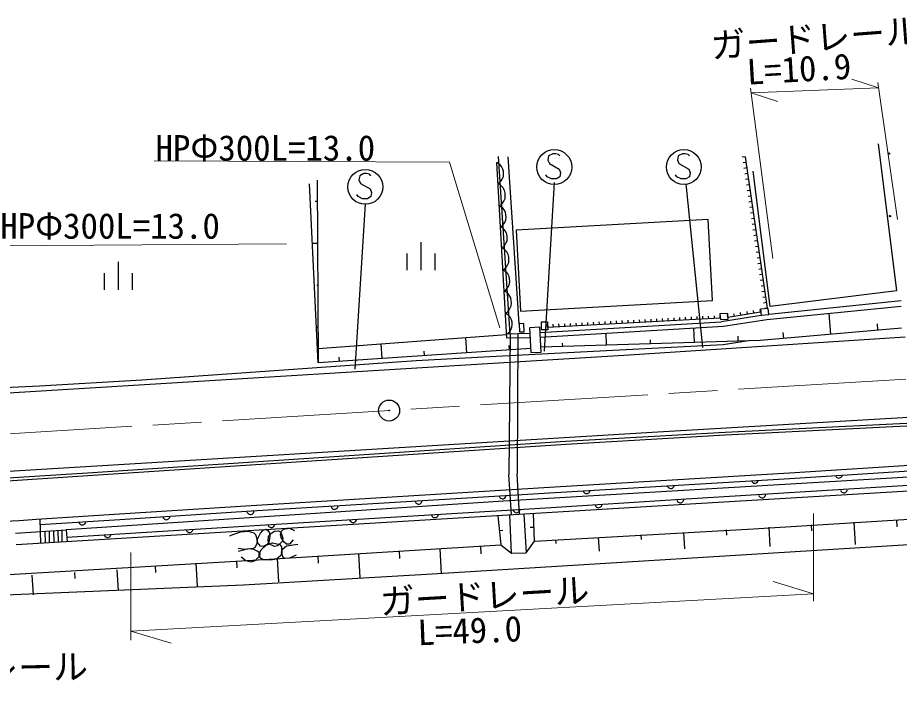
# Model space of a CAD drawing. Units: millimetres, scale not verified. Extents: x 40000 to 680000, y 20000 to 380000.
# Drawn here: x 444910 to 508028, y 271456 to 319164 of the extents above; entities that cross this region are included whole.
import ezdxf
from ezdxf.enums import TextEntityAlignment as Align

# ---------------------------------------------------------------- set-up
doc = ezdxf.new("R2010")
doc.units = ezdxf.units.MM
doc.header["$LTSCALE"] = 1000
doc.linetypes.add('CHAIN', pattern=[18.5, 12, -1.5, 3.5, -1.5])
for name, color, linetype, lineweight in [('M-BGD', 7, 'Continuous', 25), ('M-BGD-EXST', 7, 'Continuous', 25), ('M-BMK', 2, 'CHAIN', 13), ('M-BMK-SRVR', 3, 'Continuous', 25), ('M-STR-HTXT', 7, 'Continuous', 13), ('M-STR-STRC', 7, 'Continuous', 25)]:
    doc.layers.add(name, color=color, linetype=linetype, lineweight=lineweight)
doc.styles.add('ＭＳ ゴシック', font='')
doc.styles.get('ＭＳ ゴシック').set_extended_font_data('MS Gothic')

msp = doc.modelspace()

# ---------------------------------------------------------------- linework, layer by layer
at = {"layer": 'M-BGD'}
for p, q in [((506502, 310144), (507816, 299615)), ((479921, 296236), (479204, 308799)), ((479360, 308706), (479205, 308788)), ((479318, 309228), (480136, 296516)), ((479455, 308622), (479360, 308706)), ((480817, 297263), (480015, 309215)), ((496984, 309208), (496786, 309179)), ((497043, 308807), (496845, 308778)), ((496984, 309208), (498566, 298370)), ((479551, 308507), (479455, 308622)), ((479651, 308332), (479551, 308507)), ((479692, 308154), (479651, 308332)), ((479702, 307975), (479692, 308154)), ((497101, 308405), (496903, 308376)), ((498776, 298486), (497566, 308182)), ((466359, 307523), (466430, 294463)), ((479290, 307290), (479435, 307389)), ((479435, 307389), (479520, 307484)), ((479520, 307484), (479603, 307609)), ((479603, 307609), (479682, 307793)), ((479682, 307793), (479702, 307975)), ((497160, 308004), (496962, 307975)), ((497218, 307602), (497021, 307574)), ((466430, 294463), (465812, 307269)), ((479455, 307204), (479290, 307290)), ((479557, 307113), (479455, 307204)), ((479660, 306991), (479557, 307113)), ((479767, 306805), (479660, 306991)), ((479810, 306615), (479767, 306805)), ((497277, 307201), (497079, 307172)), ((497336, 306800), (497138, 306771)), ((479715, 306032), (479799, 306230)), ((479799, 306230), (479820, 306423)), ((479820, 306423), (479810, 306615)), ((497394, 306398), (497196, 306369)), ((466367, 306018), (466220, 306017)), ((479381, 305693), (479536, 305798)), ((479536, 305612), (479381, 305693)), ((479536, 305798), (479626, 305899)), ((479631, 305527), (479536, 305612)), ((479626, 305899), (479715, 306032)), ((479728, 305412), (479631, 305527)), ((497453, 305997), (497255, 305968)), ((497511, 305595), (497313, 305567)), ((479828, 305238), (479728, 305412)), ((479868, 305060), (479828, 305238)), ((479859, 304698), (479878, 304880)), ((479878, 304880), (479868, 305060)), ((497570, 305194), (497372, 305165)), ((479467, 304195), (479611, 304294)), ((479611, 304294), (479696, 304389)), ((479696, 304389), (479779, 304514)), ((479779, 304514), (479859, 304698)), ((494346, 304708), (480590, 303958)), ((494662, 298917), (494346, 304708)), ((497629, 304793), (497431, 304764)), ((497687, 304391), (497489, 304362)), ((479622, 304114), (479467, 304195)), ((479717, 304029), (479622, 304114)), ((479813, 303915), (479717, 304029)), ((479913, 303740), (479813, 303915)), ((479954, 303562), (479913, 303740)), ((480590, 303958), (480906, 298167)), ((497746, 303990), (497548, 303961)), ((466384, 303007), (466034, 303005)), ((473780, 303086), (473780, 301086)), ((479781, 302891), (479864, 303016)), ((479864, 303016), (479944, 303201)), ((479944, 303201), (479964, 303382)), ((479964, 303382), (479954, 303562)), ((497804, 303588), (497606, 303560)), ((497863, 303187), (497665, 303158)), ((479552, 302698), (479697, 302796)), ((479717, 302611), (479552, 302698)), ((479697, 302796), (479781, 302891)), ((479819, 302521), (479717, 302611)), ((479922, 302398), (479819, 302521)), ((480029, 302212), (479922, 302398)), ((497922, 302786), (497724, 302757)), ((497980, 302384), (497782, 302355)), ((472780, 302286), (472780, 301086)), ((474780, 302286), (474780, 301086)), ((480071, 302022), (480029, 302212)), ((480061, 301637), (480082, 301830)), ((480082, 301830), (480071, 302022)), ((498039, 301983), (497841, 301954)), ((452099, 301681), (452099, 299681)), ((479643, 301100), (479797, 301205)), ((479798, 301019), (479643, 301100)), ((479797, 301205), (479888, 301307)), ((479888, 301307), (479976, 301440)), ((479976, 301440), (480061, 301637)), ((498097, 301581), (497899, 301553)), ((498156, 301180), (497958, 301151)), ((451099, 300881), (451099, 299681)), ((453099, 300881), (453099, 299681)), ((479893, 300934), (479798, 301019)), ((479990, 300820), (479893, 300934)), ((480090, 300645), (479990, 300820)), ((480130, 300467), (480090, 300645)), ((480140, 300287), (480130, 300467)), ((498215, 300779), (498017, 300750)), ((466400, 299996), (466337, 299995)), ((479958, 299796), (480041, 299921)), ((480041, 299921), (480121, 300106)), ((480121, 300106), (480140, 300287)), ((498273, 300377), (498075, 300348)), ((498332, 299976), (498134, 299947)), ((479729, 299603), (479873, 299701)), ((479894, 299516), (479729, 299603)), ((479873, 299701), (479958, 299796)), ((479995, 299426), (479894, 299516)), ((480098, 299303), (479995, 299426)), ((480205, 299117), (480098, 299303)), ((498390, 299574), (498192, 299546)), ((507816, 299615), (498776, 298486)), ((480248, 298927), (480205, 299117)), ((480238, 298542), (480259, 298736)), ((480259, 298736), (480248, 298927)), ((480906, 298167), (494662, 298917)), ((498449, 299173), (498251, 299144)), ((498507, 298772), (498310, 298743)), ((508153, 298910), (498676, 297915)), ((479820, 298005), (479974, 298110)), ((479975, 297924), (479820, 298005)), ((479974, 298110), (480064, 298212)), ((480070, 297839), (479975, 297924)), ((480064, 298212), (480153, 298345)), ((480153, 298345), (480238, 298542)), ((495738, 298000), (495186, 297965)), ((495186, 297965), (495212, 297560)), ((495764, 297595), (495738, 298000)), ((498087, 298092), (495757, 297698)), ((496223, 297777), (496190, 297974)), ((496689, 297856), (496656, 298053)), ((497155, 297934), (497122, 298132)), ((497621, 298013), (497588, 298210)), ((498087, 298092), (498054, 298289)), ((498640, 298358), (498095, 298313)), ((498095, 298313), (498133, 297856)), ((498131, 297879), (498676, 297924)), ((498566, 298370), (498368, 298341)), ((498534, 297560), (508159, 298525)), ((498676, 297915), (498640, 298358)), ((503122, 296498), (502991, 298006)), ((480166, 297725), (480070, 297839)), ((480266, 297550), (480166, 297725)), ((480306, 297372), (480266, 297550)), ((480317, 297192), (480306, 297372)), ((482303, 296625), (495282, 297387)), ((482401, 297393), (482846, 297399)), ((482409, 296823), (482401, 297393)), ((482846, 297399), (482855, 296829)), ((495206, 297657), (482850, 296998)), ((484497, 297086), (484487, 297286)), ((484909, 297108), (484899, 297308)), ((485321, 297130), (485310, 297330)), ((485733, 297152), (485722, 297351)), ((486145, 297174), (486134, 297373)), ((486557, 297196), (486546, 297395)), ((486969, 297218), (486958, 297417)), ((487380, 297240), (487370, 297439)), ((487792, 297262), (487782, 297461)), ((488204, 297283), (488194, 297483)), ((488616, 297305), (488605, 297505)), ((489028, 297327), (489017, 297527)), ((489440, 297349), (489429, 297549)), ((489852, 297371), (489841, 297571)), ((490264, 297393), (490253, 297593)), ((490675, 297415), (490665, 297615)), ((491087, 297437), (491077, 297637)), ((491499, 297459), (491489, 297659)), ((491911, 297481), (491900, 297681)), ((492323, 297503), (492312, 297703)), ((492735, 297525), (492724, 297725)), ((493147, 297547), (493136, 297747)), ((493559, 297569), (493548, 297769)), ((493970, 297591), (493960, 297791)), ((494382, 297613), (494372, 297812)), ((494794, 297635), (494783, 297834)), ((495206, 297657), (495195, 297856)), ((495212, 297560), (495764, 297595)), ((498133, 297856), (495282, 297387)), ((495432, 297089), (498534, 297560)), ((495757, 297698), (495724, 297896)), ((466416, 296985), (466346, 296984)), ((480050, 296606), (480134, 296701)), ((480134, 296701), (480217, 296826)), ((480217, 296826), (480297, 297011)), ((480297, 297011), (480317, 297192)), ((481155, 297268), (480817, 297263)), ((480817, 297263), (480825, 296675)), ((480825, 296675), (481164, 296680)), ((481164, 296680), (481155, 297268)), ((482282, 297017), (481559, 296977)), ((481559, 296977), (481656, 295197)), ((482379, 295236), (482282, 297017)), ((482320, 296308), (495432, 297089)), ((482855, 296829), (482409, 296823)), ((482850, 296998), (482839, 297198)), ((483262, 297020), (483251, 297220)), ((483674, 297042), (483663, 297242)), ((484086, 297064), (484075, 297264)), ((493352, 295918), (493320, 296963)), ((508182, 296938), (498063, 296059)), ((506495, 296791), (506455, 297257)), ((466424, 295479), (479906, 296485)), ((477077, 295183), (477002, 296286)), ((479905, 296508), (480050, 296606)), ((481581, 296565), (479905, 296508)), ((481598, 296260), (479921, 296236)), ((480159, 296516), (480074, 286470)), ((480718, 296535), (480666, 286531)), ((498063, 296059), (482360, 295589)), ((487071, 295730), (487045, 296589)), ((508443, 296290), (488675, 295013)), ((490211, 295824), (490203, 296110)), ((497226, 296034), (495410, 295747)), ((496492, 296012), (496481, 296382)), ((499749, 296205), (499711, 296644)), ((481640, 295492), (466430, 294463)), ((470993, 294772), (470922, 295822)), ((495410, 295747), (478708, 294894)), ((480119, 295389), (480098, 295700)), ((483930, 295636), (483923, 295866)), ((488675, 295013), (440904, 292092)), ((467951, 294566), (467930, 294873)), ((478708, 294894), (473438, 294595)), ((474035, 294978), (474013, 295301)), ((481656, 295197), (482379, 295236)), ((473438, 294595), (453798, 293230)), ((453798, 293230), (446475, 292790)), ((446475, 292790), (435930, 292337)), ((490339, 289508), (511748, 290755)), ((455311, 287378), (490339, 289508)), ((424601, 285529), (455311, 287378)), ((500172, 286593), (512746, 287395)), ((483370, 285583), (500172, 286593)), ((500196, 286193), (512728, 286993)), ((512609, 286513), (479689, 284555)), ((480268, 283585), (480074, 286470)), ((480846, 283620), (480666, 286531)), ((483394, 285184), (500196, 286193)), ((497434, 286044), (497458, 285986)), ((497458, 285986), (497491, 285938)), ((497491, 285938), (497544, 285891)), ((497844, 285910), (497890, 285963)), ((497890, 285963), (497917, 286014)), ((497917, 286014), (497933, 286075)), ((503452, 286418), (503476, 286359)), ((503476, 286359), (503509, 286311)), ((503509, 286311), (503562, 286264)), ((503562, 286264), (503613, 286237)), ((503613, 286237), (503674, 286221)), ((503674, 286221), (503754, 286226)), ((503754, 286226), (503813, 286250)), ((503813, 286250), (503861, 286283)), ((503861, 286283), (503908, 286336)), ((503908, 286336), (503935, 286387)), ((503935, 286387), (503951, 286449)), ((461616, 284260), (483370, 285583)), ((485399, 285298), (485423, 285240)), ((485882, 285268), (485898, 285329)), ((491417, 285671), (491441, 285613)), ((491441, 285613), (491474, 285565)), ((491474, 285565), (491527, 285518)), ((491527, 285518), (491578, 285491)), ((491578, 285491), (491640, 285475)), ((491640, 285475), (491719, 285480)), ((491719, 285480), (491778, 285503)), ((491778, 285503), (491826, 285536)), ((491826, 285536), (491873, 285589)), ((491873, 285589), (491900, 285641)), ((491900, 285641), (491916, 285702)), ((492395, 284712), (508679, 285710)), ((512618, 285504), (493454, 284383)), ((497544, 285891), (497596, 285864)), ((497596, 285864), (497657, 285848)), ((497657, 285848), (497737, 285853)), ((497737, 285853), (497796, 285877)), ((497796, 285877), (497844, 285910)), ((503810, 285357), (503833, 285298)), ((503833, 285298), (503866, 285250)), ((504265, 285274), (504292, 285326)), ((504292, 285326), (504309, 285387)), ((461641, 283861), (483394, 285184)), ((479382, 284925), (479406, 284867)), ((479406, 284867), (479439, 284818)), ((479439, 284818), (479492, 284772)), ((479492, 284772), (479543, 284745)), ((479543, 284745), (479605, 284729)), ((479605, 284729), (479684, 284734)), ((479684, 284734), (479743, 284757)), ((479743, 284757), (479791, 284790)), ((479791, 284790), (479838, 284843)), ((479838, 284843), (479865, 284895)), ((479865, 284895), (479881, 284956)), ((482724, 284090), (492395, 284712)), ((485423, 285240), (485456, 285192)), ((485456, 285192), (485509, 285145)), ((485509, 285145), (485561, 285118)), ((485561, 285118), (485622, 285102)), ((485622, 285102), (485702, 285107)), ((485702, 285107), (485761, 285130)), ((485761, 285130), (485809, 285163)), ((485809, 285163), (485855, 285216)), ((485855, 285216), (485882, 285268)), ((492581, 284616), (492597, 284677)), ((497954, 285002), (497977, 284943)), ((497977, 284943), (498010, 284895)), ((498010, 284895), (498063, 284848)), ((498063, 284848), (498115, 284821)), ((498115, 284821), (498176, 284805)), ((498176, 284805), (498256, 284810)), ((498256, 284810), (498315, 284834)), ((498315, 284834), (498363, 284867)), ((498363, 284867), (498410, 284920)), ((498410, 284920), (498436, 284971)), ((498436, 284971), (498453, 285032)), ((503866, 285250), (503919, 285203)), ((503919, 285203), (503971, 285176)), ((503971, 285176), (504032, 285160)), ((504032, 285160), (504112, 285165)), ((504112, 285165), (504171, 285189)), ((504171, 285189), (504219, 285221)), ((504219, 285221), (504265, 285274)), ((493454, 284383), (444799, 281439)), ((479689, 284555), (448396, 282508)), ((452191, 283649), (461616, 284260)), ((467347, 284179), (467371, 284120)), ((467371, 284120), (467404, 284072)), ((467404, 284072), (467457, 284025)), ((467708, 284011), (467756, 284044)), ((467756, 284044), (467803, 284097)), ((467803, 284097), (467830, 284149)), ((467830, 284149), (467846, 284210)), ((470827, 283369), (482724, 284090)), ((473364, 284552), (473388, 284493)), ((473388, 284493), (473421, 284445)), ((473421, 284445), (473474, 284399)), ((473474, 284399), (473526, 284372)), ((473526, 284372), (473587, 284355)), ((473587, 284355), (473667, 284360)), ((473667, 284360), (473726, 284384)), ((473726, 284384), (473774, 284417)), ((473774, 284417), (473820, 284470)), ((473820, 284470), (473847, 284522)), ((473847, 284522), (473864, 284583)), ((486242, 284292), (486265, 284234)), ((486265, 284234), (486298, 284185)), ((486298, 284185), (486351, 284139)), ((486351, 284139), (486403, 284112)), ((486403, 284112), (486464, 284095)), ((486464, 284095), (486544, 284100)), ((486544, 284100), (486603, 284124)), ((486603, 284124), (486651, 284157)), ((486651, 284157), (486698, 284210)), ((486698, 284210), (486725, 284261)), ((486725, 284261), (486741, 284322)), ((492098, 284647), (492121, 284588)), ((492121, 284588), (492154, 284540)), ((492154, 284540), (492207, 284494)), ((492207, 284494), (492259, 284467)), ((492259, 284467), (492320, 284450)), ((492320, 284450), (492400, 284455)), ((492400, 284455), (492459, 284479)), ((492459, 284479), (492507, 284512)), ((492507, 284512), (492554, 284565)), ((492554, 284565), (492581, 284616)), ((446260, 283272), (452191, 283649)), ((452217, 283250), (461641, 283861)), ((455312, 283433), (455336, 283374)), ((455768, 283351), (455795, 283403)), ((455795, 283403), (455811, 283464)), ((461329, 283806), (461353, 283747)), ((461353, 283747), (461386, 283699)), ((461386, 283699), (461439, 283652)), ((461439, 283652), (461491, 283625)), ((461491, 283625), (461552, 283609)), ((461552, 283609), (461632, 283614)), ((461632, 283614), (461691, 283638)), ((461691, 283638), (461739, 283671)), ((461739, 283671), (461785, 283724)), ((461785, 283724), (461812, 283776)), ((461812, 283776), (461829, 283837)), ((467457, 284025), (467508, 283999)), ((467508, 283999), (467570, 283982)), ((467570, 283982), (467649, 283987)), ((467649, 283987), (467708, 284011)), ((474530, 283582), (474553, 283524)), ((474553, 283524), (474586, 283476)), ((474586, 283476), (474639, 283429)), ((474639, 283429), (474691, 283402)), ((474691, 283402), (474752, 283385)), ((474832, 283390), (474891, 283414)), ((474891, 283414), (474939, 283447)), ((474939, 283447), (474986, 283500)), ((474986, 283500), (475013, 283552)), ((475013, 283552), (475029, 283613)), ((479293, 283526), (479495, 281428)), ((480274, 280847), (480138, 283577)), ((480386, 283937), (480409, 283879)), ((480409, 283879), (480442, 283831)), ((480442, 283831), (480495, 283784)), ((480495, 283784), (480547, 283757)), ((480547, 283757), (480608, 283740)), ((480608, 283740), (480688, 283745)), ((480688, 283745), (480747, 283769)), ((480747, 283769), (480795, 283802)), ((480795, 283802), (480842, 283855)), ((480842, 283855), (480869, 283906)), ((480869, 283906), (480885, 283968)), ((481142, 283638), (481318, 280862)), ((481898, 281700), (481830, 283680)), ((497585, 282579), (512397, 283506)), ((441699, 283042), (445022, 283181)), ((445022, 283181), (446260, 283272)), ((446571, 281546), (446525, 283289)), ((446535, 282889), (452217, 283250)), ((449295, 283060), (449318, 283001)), ((449318, 283001), (449351, 282953)), ((449351, 282953), (449404, 282906)), ((449404, 282906), (449456, 282879)), ((449456, 282879), (449517, 282863)), ((449517, 282863), (449597, 282868)), ((449597, 282868), (449656, 282892)), ((449656, 282892), (449704, 282925)), ((449704, 282925), (449750, 282978)), ((449750, 282978), (449777, 283029)), ((449777, 283029), (449794, 283091)), ((455292, 282408), (466167, 283087)), ((455336, 283374), (455369, 283326)), ((455369, 283326), (455422, 283279)), ((455422, 283279), (455473, 283252)), ((455473, 283252), (455535, 283236)), ((455535, 283236), (455614, 283241)), ((455614, 283241), (455673, 283265)), ((455673, 283265), (455721, 283298)), ((455721, 283298), (455768, 283351)), ((462818, 282873), (462842, 282814)), ((462842, 282814), (462875, 282766)), ((462875, 282766), (462927, 282719)), ((463227, 282737), (463274, 282790)), ((463274, 282790), (463301, 282842)), ((463301, 282842), (463317, 282903)), ((466167, 283087), (470827, 283369)), ((468674, 283227), (468698, 283169)), ((468698, 283169), (468731, 283121)), ((468731, 283121), (468783, 283074)), ((468783, 283074), (468835, 283047)), ((468835, 283047), (468896, 283031)), ((468896, 283031), (468976, 283035)), ((468976, 283035), (469035, 283059)), ((469035, 283059), (469083, 283092)), ((469083, 283092), (469130, 283145)), ((469130, 283145), (469157, 283197)), ((469157, 283197), (469173, 283258)), ((474752, 283385), (474832, 283390)), ((501722, 282874), (501749, 282430)), ((504772, 283054), (504866, 281474)), ((507822, 283235), (507852, 282730)), ((444746, 282282), (448396, 282508)), ((446915, 281567), (446886, 282415)), ((447197, 281585), (447180, 282433)), ((447535, 281606), (447508, 282453)), ((447831, 281624), (447805, 282471)), ((448110, 281641), (448097, 282490)), ((448396, 282508), (448449, 281662)), ((448428, 282000), (455292, 282408)), ((451106, 282163), (451130, 282104)), ((451589, 282132), (451605, 282193)), ((456962, 282518), (456986, 282459)), ((456986, 282459), (457019, 282411)), ((457019, 282411), (457072, 282364)), ((457072, 282364), (457123, 282337)), ((457123, 282337), (457184, 282321)), ((457184, 282321), (457264, 282326)), ((457264, 282326), (457323, 282349)), ((457323, 282349), (457371, 282382)), ((457371, 282382), (457418, 282435)), ((457418, 282435), (457445, 282487)), ((457445, 282487), (457461, 282548)), ((462927, 282719), (462979, 282692)), ((462979, 282692), (463040, 282676)), ((463040, 282676), (463120, 282680)), ((463120, 282680), (463179, 282704)), ((463179, 282704), (463227, 282737)), ((479394, 282477), (479633, 282500)), ((481864, 282690), (481608, 282681)), ((481898, 281700), (497585, 282579)), ((489523, 282151), (489542, 281829)), ((492573, 282332), (492642, 281156)), ((495623, 282512), (495645, 282129)), ((498672, 282693), (498754, 281315)), ((451130, 282104), (451163, 282056)), ((451163, 282056), (451216, 282009)), ((451216, 282009), (451267, 281982)), ((451267, 281982), (451328, 281966)), ((451328, 281966), (451408, 281971)), ((451408, 281971), (451467, 281994)), ((451467, 281994), (451515, 282027)), ((451515, 282027), (451562, 282080)), ((451562, 282080), (451589, 282132)), ((512365, 281669), (474583, 279342)), ((481318, 280862), (481898, 281700)), ((483423, 281790), (483438, 281528)), ((486473, 281971), (486531, 280997)), ((461738, 280340), (479495, 281428)), ((472218, 280991), (472249, 280461)), ((475129, 281166), (475236, 279371)), ((478040, 281340), (478072, 280794)), ((479495, 281428), (480274, 280847)), ((442983, 279238), (461738, 280340)), ((460573, 280292), (460603, 279794)), ((463484, 280466), (463586, 278782)), ((466395, 280641), (466426, 280128)), ((469306, 280816), (469411, 279077)), ((480274, 280847), (481318, 280862)), ((452020, 279645), (452109, 278164)), ((454751, 279942), (454780, 279461)), ((457662, 280117), (457760, 278487)), ((445931, 279280), (446016, 277853)), ((448976, 279463), (449002, 279027)), ((474583, 279342), (461087, 278553)), ((461087, 278553), (439862, 277652))]:
    msp.add_line(p, q, dxfattribs=at)
for points in [[(460697, 281205), (461185, 281136), (461791, 281199), (461930, 281303), (462056, 281559), (462079, 281775), (461972, 282153), (461832, 282283), (461437, 282394), (460859, 282342), (460292, 282154), (460085, 282066)], [(464644, 281802), (464370, 281487), (464152, 281495), (463985, 281624), (463772, 281969), (463732, 282185), (463796, 282419), (463945, 282552), (464368, 282635), (464724, 282463)], [(460916, 280579), (461253, 280313), (461637, 280220), (461923, 280323), (462254, 280651), (462270, 280819), (462116, 280964), (461826, 281099), (461406, 281163), (460700, 280966)], [(464840, 280696), (464380, 280492), (464007, 280466), (463913, 280533), (463801, 280923), (463845, 281101), (464153, 281357), (464978, 281477)]]:
    msp.add_lwpolyline(points, dxfattribs=at)
for points in [[(462299, 282278), (462459, 282457), (462685, 282553), (462829, 282474), (462929, 282289), (462973, 282046), (462903, 281638), (462782, 281457), (462493, 281321), (462288, 281353), (462070, 281597), (462067, 281796), (462260, 282225)], [(463108, 282289), (463301, 282410), (463586, 282446), (463744, 282336), (463888, 281913), (463837, 281671), (463522, 281367), (463308, 281323), (462951, 281481), (462842, 281667), (462871, 282051)], [(463690, 281459), (463791, 281290), (463816, 280859), (463732, 280650), (463438, 280410), (463017, 280340), (462531, 280376), (462340, 280453), (462204, 280628), (462206, 280810), (462347, 281080), (462707, 281413), (463146, 281594)]]:
    msp.add_lwpolyline(points, close=True, dxfattribs=at)
for centre in [(507278, 309435), (507365, 304964)]:
    msp.add_circle(centre, 50, dxfattribs=at)
at = {"layer": 'M-BGD-EXST'}
for p, q in [((483223, 309422), (482923, 309272)), ((483423, 309422), (483223, 309422)), ((483623, 309372), (483423, 309422)), ((483723, 309272), (483623, 309372)), ((492500, 309422), (492200, 309272)), ((492700, 309422), (492500, 309422)), ((492900, 309372), (492700, 309422)), ((493000, 309272), (492900, 309372)), ((482923, 309272), (482873, 308972)), ((482873, 308972), (482973, 308722)), ((482973, 308722), (483673, 308322)), ((492200, 309272), (492150, 308972)), ((492150, 308972), (492250, 308722)), ((492250, 308722), (492950, 308322)), ((483673, 308322), (483773, 308072)), ((483773, 308072), (483723, 307772)), ((492950, 308322), (493050, 308072)), ((493050, 308072), (493000, 307772)), ((469395, 307855), (469345, 307555)), ((469345, 307555), (469445, 307305)), ((469695, 308005), (469395, 307855)), ((469895, 308005), (469695, 308005)), ((470095, 307955), (469895, 308005)), ((470195, 307855), (470095, 307955)), ((482823, 307772), (482723, 307922)), ((483123, 307622), (482823, 307772)), ((483473, 307622), (483123, 307622)), ((483723, 307772), (483473, 307622)), ((492100, 307772), (492000, 307922)), ((492400, 307622), (492100, 307772)), ((492750, 307622), (492400, 307622)), ((493000, 307772), (492750, 307622)), ((469445, 307305), (470145, 306905)), ((470145, 306905), (470245, 306655)), ((483328, 307365), (482596, 295288)), ((492753, 307274), (493942, 295562)), ((469295, 306355), (469195, 306505)), ((469595, 306205), (469295, 306355)), ((469945, 306205), (469595, 306205)), ((470195, 306355), (469945, 306205)), ((470245, 306655), (470195, 306355)), ((469787, 305810), (469055, 294007))]:
    msp.add_line(p, q, dxfattribs=at)
for centre in [(483323, 308472), (492600, 308472), (469795, 307055)]:
    msp.add_circle(centre, 1250, dxfattribs=at)
at = {"layer": 'M-BMK'}
msp.add_line((348786, 283553), (512339, 293541), dxfattribs=at)
at = {"layer": 'M-BMK-SRVR'}
for radius in [750, 30]:
    msp.add_circle((471501, 291047), radius, dxfattribs=at)
at = {"layer": 'M-STR-HTXT'}
for p, q in [((504629, 314758), (506535, 314152)), ((507902, 304710), (506480, 314532)), ((498971, 301934), (497365, 314123)), ((497411, 313775), (506535, 314152)), ((497411, 313775), (499317, 313169)), ((454690, 308913), (475817, 308820)), ((475817, 308820), (479431, 296959)), ((464149, 302989), (442739, 302833)), ((501871, 283672), (501871, 277411)), ((453021, 280892), (453021, 274628)), ((499000, 278811), (501871, 277941)), ((453021, 275263), (501871, 277941)), ((453021, 275263), (455892, 274393))]:
    msp.add_line(p, q, dxfattribs=at)
at = {"layer": 'M-STR-STRC'}
for p, q in [((495552, 289503), (511397, 290301)), ((495563, 289303), (511401, 290101)), ((484129, 288853), (495552, 289503)), ((484142, 288653), (495563, 289303)), ((449920, 286601), (484129, 288853)), ((449933, 286401), (484142, 288653)), ((436928, 285747), (449920, 286601)), ((436940, 285547), (449933, 286401))]:
    msp.add_line(p, q, dxfattribs=at)

# ---------------------------------------------------------------- texts
at = {"layer": 'M-STR-HTXT', "style": 'ＭＳ ゴシック'}
for s, rotation, p in [('ガードレール', 4.3, (494644, 315693)), ('L=10.9', 3.3, (497190, 313816)), ('ガードレール', 3.3, (470932, 275901)), ('L=49.0', 2.3, (473593, 273697)), ('ガードレール', 1.1, (434979, 270993))]:
    msp.add_text(s, height=1833, rotation=rotation, dxfattribs=at).set_placement(p, align=Align.BOTTOM_LEFT)
for p in [(454782, 308376), (443670, 302793)]:
    msp.add_text('HPΦ300L=13.0', height=1833, dxfattribs=at).set_placement(p, align=Align.BOTTOM_LEFT)

doc.saveas('drawing.dxf')
